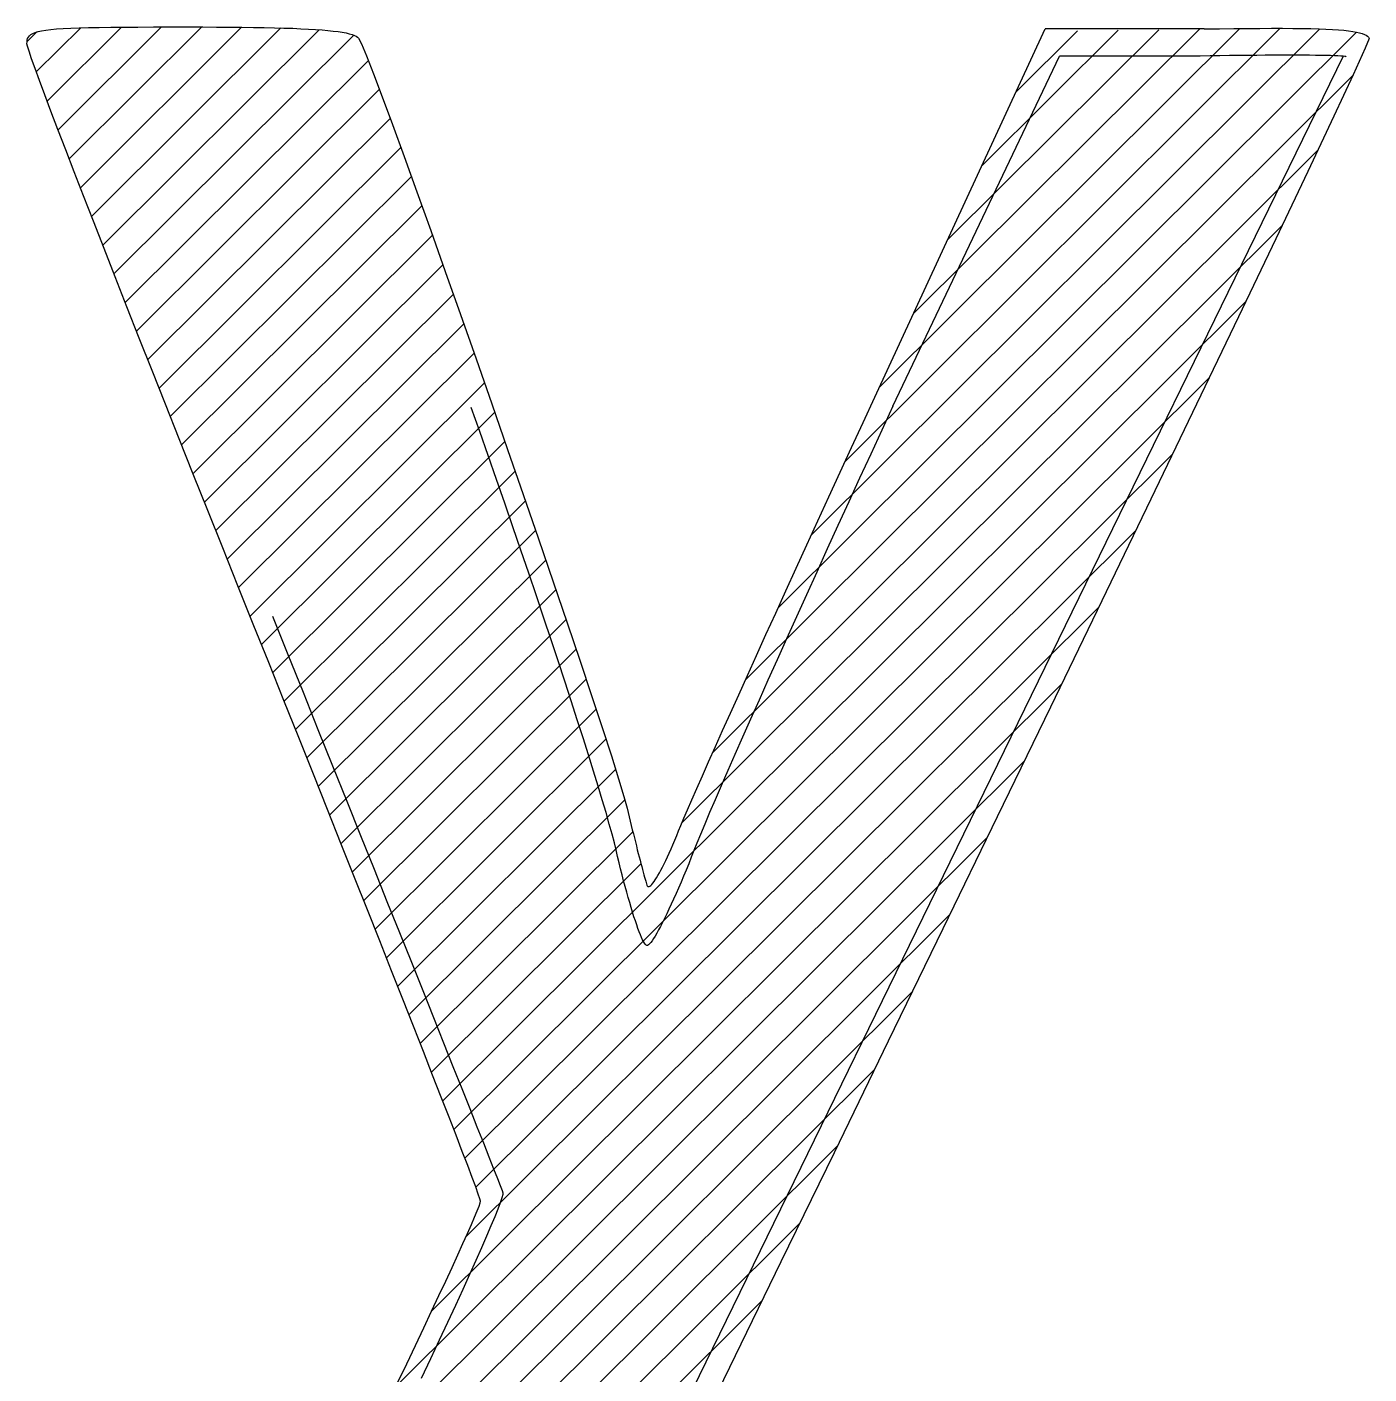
# Model space of a CAD drawing. Extents: x 0 to 420, y -1 to 297.
# Drawn here: x 206.792 to 211.07, y 4.242 to 8.538 of the extents above; entities that cross this region are included whole.
import ezdxf

# ---------------------------------------------------------------- set-up
doc = ezdxf.new("R2010")
doc.units = 0
doc.layers.get('0').update_dxf_attribs({"color": 15, "linetype": 'CONTINUOUS'})
doc.layers.add('SCD_DRAW', color=11, linetype='CONTINUOUS')

# ---------------------------------------------------------------- blocks, each defined once
blk = doc.blocks.new('EX_A3Frame_SysCAD2')
at = {"linetype": 'CONTINUOUS'}
for p, q in [((206.791907, 8.491169), (206.822816, 8.521935)), ((206.791907, 8.491169), (206.822816, 8.521935)), ((206.793889, 8.500634), (206.796152, 8.505351)), ((206.796152, 8.505351), (206.799469, 8.509653)), ((206.799469, 8.509653), (206.804026, 8.513558)), ((206.804026, 8.513558), (206.810004, 8.517083)), ((206.810004, 8.517083), (206.817586, 8.520248)), ((206.817586, 8.520248), (206.826957, 8.523074)), ((206.821494, 8.394066), (206.963176, 8.535093)), ((206.821494, 8.394066), (206.963176, 8.535093)), ((206.826957, 8.523074), (206.838299, 8.525579)), ((206.838299, 8.525579), (206.851794, 8.527782)), ((206.851794, 8.527782), (206.867626, 8.529702)), ((206.855961, 8.301391), (207.092795, 8.537127)), ((206.855961, 8.301391), (207.092795, 8.537127)), ((206.867626, 8.529702), (206.885977, 8.531359)), ((206.885977, 8.531359), (206.907032, 8.53277)), ((206.890958, 8.20924), (207.220852, 8.537606)), ((206.890958, 8.20924), (207.220852, 8.537606)), ((206.907032, 8.53277), (206.930972, 8.533957)), ((206.926433, 8.116848), (207.349154, 8.537612)), ((206.926433, 8.116848), (207.349154, 8.537612)), ((206.930972, 8.533957), (206.957981, 8.534937)), ((206.957981, 8.534937), (206.988241, 8.535731)), ((206.961894, 8.025161), (207.475943, 8.53683)), ((206.961894, 8.025161), (207.475943, 8.53683)), ((206.988241, 8.535731), (207.021937, 8.536356)), ((206.997492, 7.933607), (207.601153, 8.534474)), ((206.997492, 7.933607), (207.601153, 8.534474)), ((207.021937, 8.536356), (207.059249, 8.536832)), ((207.033282, 7.841942), (207.723301, 8.528768)), ((207.033282, 7.841942), (207.723301, 8.528768)), ((207.059249, 8.536832), (207.100363, 8.53718)), ((207.069076, 7.750585), (207.833557, 8.511528)), ((207.069076, 7.750585), (207.833557, 8.511528)), ((207.100363, 8.53718), (207.14546, 8.537417)), ((207.14546, 8.537417), (207.194723, 8.537561)), ((207.194723, 8.537561), (207.248337, 8.537635)), ((207.248337, 8.537635), (207.306482, 8.537655)), ((207.306482, 8.537655), (207.352516, 8.537605)), ((207.352516, 8.537605), (207.396165, 8.537452)), ((207.396165, 8.537452), (207.437474, 8.537192)), ((207.437474, 8.537192), (207.476491, 8.536823)), ((207.476491, 8.536823), (207.513266, 8.536343)), ((207.513266, 8.536343), (207.547844, 8.535746)), ((207.547844, 8.535746), (207.580274, 8.535032)), ((207.580274, 8.535032), (207.610604, 8.534195)), ((207.610604, 8.534195), (207.638879, 8.533232)), ((207.638879, 8.533232), (207.66515, 8.532143)), ((207.66515, 8.532143), (207.689463, 8.530921)), ((207.689463, 8.530921), (207.711865, 8.529565)), ((207.711865, 8.529565), (207.732405, 8.528072)), ((207.732405, 8.528072), (207.751129, 8.526437)), ((207.751129, 8.526437), (207.768086, 8.524659)), ((207.768086, 8.524659), (207.783323, 8.522733)), ((207.783323, 8.522733), (207.796888, 8.520658)), ((207.796888, 8.520658), (207.808828, 8.518428)), ((207.808828, 8.518428), (207.819192, 8.516043)), ((207.819192, 8.516043), (207.828025, 8.513497)), ((207.828025, 8.513497), (207.835376, 8.510789)), ((207.835376, 8.510789), (207.841294, 8.507915)), ((207.841294, 8.507915), (207.845824, 8.504871)), ((207.845824, 8.504871), (207.849017, 8.501655)), ((209.186253, 6.685958), (211.030132, 8.521301)), ((209.186253, 6.685958), (211.030132, 8.521301)), ((209.292547, 6.918746), (210.912691, 8.531389)), ((209.292547, 6.918746), (210.912691, 8.531389)), ((209.399876, 7.152562), (210.786978, 8.533242)), ((209.399876, 7.152562), (210.786978, 8.533242)), ((209.494089, 7.356855), (210.037256, 8.531123)), ((209.508619, 7.388291), (210.658258, 8.532608)), ((209.508619, 7.388291), (210.658258, 8.532608)), ((209.61731, 7.623464), (210.528953, 8.530887)), ((209.61731, 7.623464), (210.528953, 8.530887)), ((209.726, 7.858637), (210.399373, 8.528893)), ((209.726, 7.858637), (210.399373, 8.528893)), ((209.834578, 8.093564), (210.269929, 8.5269)), ((209.834578, 8.093564), (210.269929, 8.5269)), ((209.943269, 8.328737), (210.140349, 8.524905)), ((209.943269, 8.328737), (210.140349, 8.524905)), ((210.544238, 8.531123), (210.037256, 8.531123)), ((210.544238, 8.531123), (210.59294, 8.531828)), ((210.59294, 8.531828), (210.638715, 8.532399)), ((210.638715, 8.532399), (210.681643, 8.532828)), ((210.681643, 8.532828), (210.721806, 8.533112)), ((210.721806, 8.533112), (210.759286, 8.533246)), ((210.759286, 8.533246), (210.794162, 8.533224)), ((210.794162, 8.533224), (210.826518, 8.533044)), ((210.826518, 8.533044), (210.856435, 8.5327)), ((210.856435, 8.5327), (210.883995, 8.532187)), ((210.883995, 8.532187), (210.909278, 8.531501)), ((210.909278, 8.531501), (210.932365, 8.530637)), ((210.932365, 8.530637), (210.95334, 8.52959)), ((210.95334, 8.52959), (210.972282, 8.528356)), ((210.972282, 8.528356), (210.989274, 8.52693)), ((210.989274, 8.52693), (211.004398, 8.525307)), ((211.004398, 8.525307), (211.017733, 8.523484)), ((211.017733, 8.523484), (211.029363, 8.521454)), ((211.029363, 8.521454), (211.039368, 8.519215)), ((211.039368, 8.519215), (211.04783, 8.51676)), ((211.04783, 8.51676), (211.05483, 8.514085)), ((211.05483, 8.514085), (211.060451, 8.511185)), ((211.060451, 8.511185), (211.064773, 8.508058)), ((211.064773, 8.508058), (211.067878, 8.504695)), ((211.067878, 8.504695), (211.069846, 8.501095)), ((206.791609, 8.483786), (206.791801, 8.48987)), ((206.793282, 8.475947), (206.791609, 8.483786)), ((206.791801, 8.48987), (206.7925, 8.495479)), ((206.7925, 8.495479), (206.793889, 8.500634)), ((206.798227, 8.460024), (206.793282, 8.475947)), ((207.849017, 8.501655), (207.858177, 8.483702)), ((207.858177, 8.483702), (207.874159, 8.445454)), ((211.057571, 8.46955), (211.019453, 8.385281)), ((211.069846, 8.501095), (211.057571, 8.46955)), ((206.806336, 8.436298), (206.798227, 8.460024)), ((206.817499, 8.40505), (206.806336, 8.436298)), ((207.104946, 7.659305), (207.88, 8.430771)), ((207.104946, 7.659305), (207.88, 8.430771)), ((207.874159, 8.445454), (207.896346, 8.388677)), ((210.986914, 8.444231), (208.120321, 2.56885)), ((209.551785, 7.328055), (210.083518, 8.444769)), ((210.531166, 8.444769), (210.083518, 8.444769)), ((210.562897, 8.445284), (210.531166, 8.444769)), ((210.594073, 8.445744), (210.562897, 8.445284)), ((210.624623, 8.446147), (210.594073, 8.445744)), ((210.654477, 8.446494), (210.624623, 8.446147)), ((210.683563, 8.446787), (210.654477, 8.446494)), ((210.711811, 8.447023), (210.683563, 8.446787)), ((210.739151, 8.447205), (210.711811, 8.447023)), ((210.765511, 8.447334), (210.739151, 8.447205)), ((210.790821, 8.447408), (210.765511, 8.447334)), ((210.81501, 8.447428), (210.790821, 8.447408)), ((210.838008, 8.447396), (210.81501, 8.447428)), ((210.859744, 8.44731), (210.838008, 8.447396)), ((210.880147, 8.447173), (210.859744, 8.44731)), ((210.899146, 8.446984), (210.880147, 8.447173)), ((210.916672, 8.446742), (210.899146, 8.446984)), ((210.932653, 8.44645), (210.916672, 8.446742)), ((210.947019, 8.446106), (210.932653, 8.44645)), ((210.959698, 8.445713), (210.947019, 8.446106)), ((210.970621, 8.445268), (210.959698, 8.445713)), ((210.979716, 8.444775), (210.970621, 8.445268)), ((210.986914, 8.444231), (210.979716, 8.444775)), ((210.992142, 8.443639), (210.986914, 8.444231)), ((210.99533, 8.442998), (210.992142, 8.443639)), ((210.996409, 8.44231), (210.99533, 8.442998)), ((206.831605, 8.366561), (206.817499, 8.40505)), ((207.896346, 8.388677), (207.924123, 8.315141)), ((209.081269, 6.454583), (211.018185, 8.382532)), ((209.081269, 6.454583), (211.018185, 8.382532)), ((211.019453, 8.385281), (210.957739, 8.25292)), ((206.848545, 8.321112), (206.831605, 8.366561)), ((207.140886, 7.568085), (207.91524, 8.338854)), ((207.140886, 7.568085), (207.91524, 8.338854)), ((206.868211, 8.268985), (206.848545, 8.321112)), ((207.924123, 8.315141), (207.956872, 8.226611)), ((206.890492, 8.210461), (206.868211, 8.268985)), ((210.957739, 8.25292), (210.874677, 8.0771)), ((206.915278, 8.14582), (206.890492, 8.210461)), ((207.176884, 7.476932), (207.949686, 8.246157)), ((207.176884, 7.476932), (207.949686, 8.246157)), ((207.956872, 8.226611), (207.993978, 8.124857)), ((206.942458, 8.075344), (206.915278, 8.14582)), ((207.212938, 7.385833), (207.983736, 8.153063)), ((207.212938, 7.385833), (207.983736, 8.153063)), ((207.993978, 8.124857), (208.034825, 8.011644)), ((208.977979, 6.224786), (210.906598, 8.144476)), ((208.977979, 6.224786), (210.906598, 8.144476)), ((206.971927, 7.999314), (206.942458, 8.075344)), ((210.874677, 8.0771), (210.772515, 7.862453)), ((207.248584, 7.29594), (208.017101, 8.060899)), ((207.248584, 7.29594), (208.017101, 8.060899)), ((207.003571, 7.91801), (206.971927, 7.999314)), ((208.034825, 8.011644), (208.078798, 7.88874)), ((207.284737, 7.20494), (208.050707, 7.967364)), ((207.284737, 7.20494), (208.050707, 7.967364)), ((207.037283, 7.831715), (207.003571, 7.91801)), ((208.879217, 5.999497), (210.792112, 7.903535)), ((208.879217, 5.999497), (210.792112, 7.903535)), ((208.879217, 5.999497), (210.792112, 7.903535)), ((207.320935, 7.113986), (208.084163, 7.873681)), ((207.320935, 7.113986), (208.084163, 7.873681)), ((208.078798, 7.88874), (208.12528, 7.757912)), ((210.772515, 7.862453), (210.6535, 7.613613)), ((207.072952, 7.740709), (207.037283, 7.831715)), ((207.357378, 7.022573), (208.117681, 7.779356)), ((207.357378, 7.022573), (208.117681, 7.779356)), ((207.110469, 7.645273), (207.072952, 7.740709)), ((208.12528, 7.757912), (208.173655, 7.620928)), ((207.393663, 6.931706), (208.150906, 7.685443)), ((207.393663, 6.931706), (208.150906, 7.685443)), ((208.116895, 5.113718), (210.67636, 7.661334)), ((208.116895, 5.113718), (210.67636, 7.661334)), ((207.149724, 7.545688), (207.110469, 7.645273)), ((208.173655, 7.620928), (208.223307, 7.479555)), ((210.6535, 7.613613), (210.51988, 7.335213)), ((207.429988, 6.840878), (208.184035, 7.591435)), ((207.429988, 6.840878), (208.184035, 7.591435)), ((207.190607, 7.442235), (207.149724, 7.545688)), ((207.466318, 6.750182), (208.217043, 7.497432)), ((207.466318, 6.750182), (208.217043, 7.497432)), ((208.223307, 7.479555), (208.273621, 7.33556)), ((207.233009, 7.335197), (207.190607, 7.442235)), ((207.502724, 6.659434), (208.25, 7.403252)), ((207.502724, 6.659434), (208.25, 7.403252)), ((208.152462, 5.022135), (210.559826, 7.418355)), ((208.152462, 5.022135), (210.559826, 7.418355)), ((208.152462, 5.022135), (210.559826, 7.418355)), ((209.457122, 7.276802), (209.494089, 7.356855)), ((207.276821, 7.224852), (207.233009, 7.335197)), ((207.539151, 6.568709), (208.282877, 7.308991)), ((207.539151, 6.568709), (208.282877, 7.308991)), ((208.234798, 7.248094), (208.207777, 7.324643)), ((208.273621, 7.33556), (208.32398, 7.190711)), ((209.551785, 7.328055), (209.51644, 7.251717)), ((210.51988, 7.335213), (210.373903, 7.031885)), ((209.420408, 7.19716), (209.457122, 7.276802)), ((207.321933, 7.111483), (207.276821, 7.224852)), ((208.261658, 7.171514), (208.234798, 7.248094)), ((209.51644, 7.251717), (209.481165, 7.175305)), ((207.575106, 6.47908), (208.31527, 7.215817)), ((207.575106, 6.47908), (208.31527, 7.215817)), ((208.18778, 4.930307), (210.442735, 7.17482)), ((208.18778, 4.930307), (210.442735, 7.17482)), ((208.32398, 7.190711), (208.373768, 7.046776)), ((209.384042, 7.118142), (209.420408, 7.19716)), ((209.481165, 7.175305), (209.446056, 7.099036)), ((208.288286, 7.095122), (208.261658, 7.171514)), ((207.368234, 6.995371), (207.321933, 7.111483)), ((207.611483, 6.388304), (208.347988, 7.121399)), ((207.611483, 6.388304), (208.347988, 7.121399)), ((208.314614, 7.019128), (208.288286, 7.095122)), ((209.348119, 7.039955), (209.384042, 7.118142)), ((209.446056, 7.099036), (209.411208, 7.023123)), ((208.373768, 7.046776), (208.422369, 6.90552)), ((207.647833, 6.2975), (208.380623, 7.026898)), ((207.647833, 6.2975), (208.380623, 7.026898)), ((208.34057, 6.94375), (208.314614, 7.019128)), ((209.312734, 6.962812), (209.348119, 7.039955)), ((209.411208, 7.023123), (209.376719, 6.947783)), ((210.373903, 7.031885), (210.217816, 6.708262)), ((207.415616, 6.876797), (207.368234, 6.995371)), ((209.277981, 6.88692), (209.312734, 6.962812)), ((207.68404, 6.206952), (208.41307, 6.932608)), ((207.68404, 6.206952), (208.41307, 6.932608)), ((208.222511, 4.837891), (210.325208, 6.930854)), ((208.222511, 4.837891), (210.325208, 6.930854)), ((208.366083, 6.869201), (208.34057, 6.94375)), ((209.376719, 6.947783), (209.342684, 6.873231)), ((207.463969, 6.756041), (207.415616, 6.876797)), ((208.422369, 6.90552), (208.469168, 6.768713)), ((209.243956, 6.812492), (209.277981, 6.88692)), ((209.342684, 6.873231), (209.3092, 6.799682)), ((207.720331, 6.116091), (208.445527, 6.837929)), ((207.720331, 6.116091), (208.445527, 6.837929)), ((208.391085, 6.795694), (208.366083, 6.869201)), ((208.415505, 6.723446), (208.391085, 6.795694)), ((209.210755, 6.739735), (209.243956, 6.812492)), ((209.3092, 6.799682), (209.276364, 6.727351)), ((207.513184, 6.633386), (207.463969, 6.756041)), ((208.469168, 6.768713), (208.513548, 6.638121)), ((207.756593, 6.0252), (208.47788, 6.743148)), ((207.756593, 6.0252), (208.47788, 6.743148)), ((208.439272, 6.65267), (208.415505, 6.723446)), ((209.178471, 6.668862), (209.210755, 6.739735)), ((209.276364, 6.727351), (209.244271, 6.656453)), ((210.217816, 6.708262), (210.053866, 6.368977)), ((207.574173, 6.659143), (207.623389, 6.536716)), ((208.191002, 4.679585), (210.207361, 6.686607)), ((208.191002, 4.679585), (210.207361, 6.686607)), ((209.147199, 6.60008), (209.178471, 6.668862)), ((207.562404, 6.510756), (207.513184, 6.633386)), ((207.792785, 5.934371), (208.510084, 6.64835)), ((207.792785, 5.934371), (208.510084, 6.64835)), ((208.462316, 6.58358), (208.439272, 6.65267)), ((208.513548, 6.638121), (208.554893, 6.515512)), ((209.244271, 6.656453), (209.213017, 6.587203)), ((208.484568, 6.51639), (208.462316, 6.58358)), ((209.117035, 6.533602), (209.147199, 6.60008)), ((209.213017, 6.587203), (209.182701, 6.519817)), ((207.623389, 6.536716), (207.671803, 6.416225)), ((207.82898, 5.843414), (208.542183, 6.553316)), ((207.82898, 5.843414), (208.542183, 6.553316)), ((209.088074, 6.469635), (209.117035, 6.533602)), ((207.610774, 6.390073), (207.562404, 6.510756)), ((208.505957, 6.451316), (208.484568, 6.51639)), ((208.554893, 6.515512), (208.592588, 6.402651)), ((209.182701, 6.519817), (209.153416, 6.454511)), ((207.865139, 5.752421), (208.574114, 6.458114)), ((207.865139, 5.752421), (208.574114, 6.458114)), ((208.526413, 6.388572), (208.505957, 6.451316)), ((209.06041, 6.408392), (209.088074, 6.469635)), ((209.153416, 6.454511), (209.125262, 6.391498)), ((207.671803, 6.416225), (207.719306, 6.297951)), ((208.082346, 4.444446), (210.089164, 6.441973)), ((208.082346, 4.444446), (210.089164, 6.441973)), ((208.592588, 6.402651), (208.626016, 6.301308)), ((209.034139, 6.35008), (209.06041, 6.408392)), ((207.658185, 6.27162), (207.610774, 6.390073)), ((207.901403, 5.661026), (208.605951, 6.362313)), ((207.901403, 5.661026), (208.605951, 6.362313)), ((208.545866, 6.328371), (208.526413, 6.388572)), ((209.125262, 6.391498), (209.098332, 6.330995)), ((210.053866, 6.368977), (209.884303, 6.018662)), ((208.564245, 6.270929), (208.545866, 6.328371)), ((209.009356, 6.294912), (209.034139, 6.35008)), ((209.098332, 6.330995), (209.072723, 6.273216)), ((207.704527, 6.155673), (207.658185, 6.27162)), ((207.719306, 6.297951), (207.765786, 6.182171)), ((208.626016, 6.301308), (208.654562, 6.21325)), ((208.986156, 6.243095), (209.009356, 6.294912)), ((209.072723, 6.273216), (209.048533, 6.218378)), ((207.937479, 5.569951), (208.637345, 6.266577)), ((207.937479, 5.569951), (208.637345, 6.266577)), ((208.581481, 6.21646), (208.564245, 6.270929)), ((208.964632, 6.194842), (208.986156, 6.243095)), ((207.967589, 4.203235), (209.970688, 6.19706)), ((207.967589, 4.203235), (209.970688, 6.19706)), ((208.597502, 6.165177), (208.581481, 6.21646)), ((208.654562, 6.21325), (208.677609, 6.140243)), ((208.944882, 6.15036), (208.964632, 6.194842)), ((209.048533, 6.218378), (209.025858, 6.166693)), ((207.749689, 6.042512), (207.704527, 6.155673)), ((207.765786, 6.182171), (207.811129, 6.069167)), ((207.973507, 5.478827), (208.668211, 6.170315)), ((207.973507, 5.478827), (208.668211, 6.170315)), ((208.61224, 6.117296), (208.597502, 6.165177)), ((208.926998, 6.109862), (208.944882, 6.15036)), ((209.025858, 6.166693), (209.004792, 6.118379)), ((208.625623, 6.07303), (208.61224, 6.117296)), ((208.677609, 6.140243), (208.694542, 6.084056)), ((208.911078, 6.073555), (208.926998, 6.109862)), ((209.004792, 6.118379), (208.985433, 6.073651)), ((207.811129, 6.069167), (207.855227, 5.959215)), ((208.009448, 5.387723), (208.697748, 6.072838)), ((208.009448, 5.387723), (208.697748, 6.072838)), ((208.637582, 6.032595), (208.625623, 6.07303)), ((208.694542, 6.084056), (208.704743, 6.046455)), ((208.897214, 6.041652), (208.911078, 6.073555)), ((208.985433, 6.073651), (208.967879, 6.032724)), ((207.793562, 5.932418), (207.749689, 6.042512)), ((208.648047, 5.996204), (208.637582, 6.032595)), ((208.704743, 6.046455), (208.708067, 6.032605)), ((208.708067, 6.032605), (208.711401, 6.0188)), ((208.711401, 6.0188), (208.714736, 6.005077)), ((208.876039, 5.991892), (208.885503, 6.01436)), ((208.885503, 6.01436), (208.897214, 6.041652)), ((208.967879, 6.032724), (208.952223, 5.995812)), ((209.884303, 6.018662), (209.711373, 5.661952)), ((208.045354, 5.296478), (208.723086, 5.971073)), ((208.045354, 5.296478), (208.723086, 5.971073)), ((208.656947, 5.964073), (208.648047, 5.996204)), ((208.714736, 6.005077), (208.718062, 5.991472)), ((208.718062, 5.991472), (208.721369, 5.978024)), ((208.721369, 5.978024), (208.724647, 5.964769)), ((208.862755, 5.959169), (208.868917, 5.974455)), ((208.868917, 5.974455), (208.876039, 5.991892)), ((208.952223, 5.995812), (208.938564, 5.963132)), ((207.836035, 5.82567), (207.793562, 5.932418)), ((207.849457, 3.958626), (209.851915, 5.951814)), ((207.849457, 3.958626), (209.851915, 5.951814)), ((207.855227, 5.959215), (207.897966, 5.852597)), ((208.664212, 5.936414), (208.656947, 5.964073)), ((208.669772, 5.913443), (208.664212, 5.936414)), ((208.724647, 5.964769), (208.727888, 5.951744)), ((208.727888, 5.951744), (208.731082, 5.938989)), ((208.731082, 5.938989), (208.734219, 5.926537)), ((208.844809, 5.916714), (208.850689, 5.930278)), ((208.850689, 5.930278), (208.856675, 5.944436)), ((208.856675, 5.944436), (208.862755, 5.959169)), ((208.926996, 5.934897), (208.917618, 5.911325)), ((208.938564, 5.963132), (208.926996, 5.934897)), ((208.674488, 5.893038), (208.669772, 5.913443)), ((208.679257, 5.872966), (208.674488, 5.893038)), ((208.734219, 5.926537), (208.737289, 5.914428)), ((208.737289, 5.914428), (208.740282, 5.902698)), ((208.740282, 5.902698), (208.74319, 5.891385)), ((208.74319, 5.891385), (208.746003, 5.880526)), ((208.827929, 5.879793), (208.833417, 5.891451)), ((208.833417, 5.891451), (208.839048, 5.903765)), ((208.839048, 5.903765), (208.844809, 5.916714)), ((208.909363, 5.890336), (208.901115, 5.869739)), ((208.917618, 5.911325), (208.909363, 5.890336)), ((207.897966, 5.852597), (207.939235, 5.749591)), ((208.081177, 5.205151), (208.748828, 5.86971)), ((208.081177, 5.205151), (208.748828, 5.86971)), ((208.081177, 5.205151), (208.748828, 5.86971)), ((208.684066, 5.85327), (208.679257, 5.872966)), ((208.688899, 5.833999), (208.684066, 5.85327)), ((208.746003, 5.880526), (208.74871, 5.870158)), ((208.74871, 5.870158), (208.751304, 5.860317)), ((208.751304, 5.860317), (208.753772, 5.851042)), ((208.753772, 5.851042), (208.756107, 5.842369)), ((208.756107, 5.842369), (208.758298, 5.834337)), ((208.807633, 5.840126), (208.812434, 5.848957)), ((208.812434, 5.848957), (208.817425, 5.858526)), ((208.817425, 5.858526), (208.822594, 5.868811)), ((208.822594, 5.868811), (208.827929, 5.879793)), ((208.892898, 5.849581), (208.884734, 5.829908)), ((208.901115, 5.869739), (208.892898, 5.849581)), ((207.876999, 5.722547), (207.836035, 5.82567)), ((208.693742, 5.815199), (208.688899, 5.833999)), ((208.69858, 5.796916), (208.693742, 5.815199)), ((208.758298, 5.834337), (208.760337, 5.82698)), ((208.760337, 5.82698), (208.762213, 5.820338)), ((208.762213, 5.820338), (208.763917, 5.814448)), ((208.763917, 5.814448), (208.76544, 5.809346)), ((208.76544, 5.809346), (208.76677, 5.805069)), ((208.76677, 5.805069), (208.767901, 5.801655)), ((208.767901, 5.801655), (208.769152, 5.799051)), ((208.769152, 5.799051), (208.770747, 5.797449)), ((208.777483, 5.798451), (208.780338, 5.800653)), ((208.780338, 5.800653), (208.783477, 5.803755)), ((208.783477, 5.803755), (208.78689, 5.807736)), ((208.78689, 5.807736), (208.790563, 5.812577)), ((208.790563, 5.812577), (208.794487, 5.818256)), ((208.794487, 5.818256), (208.798647, 5.824754)), ((208.798647, 5.824754), (208.803033, 5.832051)), ((208.803033, 5.832051), (208.807633, 5.840126)), ((208.876647, 5.810765), (208.868658, 5.792198)), ((208.884734, 5.829908), (208.876647, 5.810765)), ((208.703397, 5.779196), (208.69858, 5.796916)), ((208.708178, 5.762084), (208.703397, 5.779196)), ((208.71291, 5.745628), (208.708178, 5.762084)), ((208.770747, 5.797449), (208.772676, 5.796829)), ((208.772676, 5.796829), (208.774925, 5.79717)), ((208.774925, 5.79717), (208.777483, 5.798451)), ((208.853069, 5.756977), (208.845515, 5.740415)), ((208.860791, 5.774254), (208.853069, 5.756977)), ((208.868658, 5.792198), (208.860791, 5.774254)), ((207.916343, 5.623328), (207.876999, 5.722547)), ((207.939235, 5.749591), (207.978923, 5.650477)), ((208.717576, 5.729875), (208.71291, 5.745628)), ((208.722163, 5.71487), (208.717576, 5.729875)), ((208.726654, 5.700659), (208.722163, 5.71487)), ((208.83815, 5.724613), (208.830998, 5.709617)), ((208.845515, 5.740415), (208.83815, 5.724613)), ((207.728745, 3.711488), (209.732935, 5.706399)), ((207.728745, 3.711488), (209.732935, 5.706399)), ((208.731037, 5.687288), (208.726654, 5.700659)), ((208.735294, 5.674805), (208.731037, 5.687288)), ((208.739412, 5.663254), (208.735294, 5.674805)), ((208.811046, 5.669926), (208.804972, 5.658614)), ((208.817423, 5.682228), (208.811046, 5.669926)), ((208.824081, 5.695474), (208.817423, 5.682228)), ((208.830998, 5.709617), (208.824081, 5.695474)), ((207.978923, 5.650477), (208.016918, 5.555533)), ((208.743376, 5.652683), (208.739412, 5.663254)), ((208.74717, 5.643138), (208.743376, 5.652683)), ((208.750781, 5.634665), (208.74717, 5.643138)), ((208.754193, 5.627309), (208.750781, 5.634665)), ((208.75739, 5.621119), (208.754193, 5.627309)), ((208.788804, 5.631075), (208.784173, 5.624181)), ((208.793829, 5.639143), (208.788804, 5.631075)), ((208.799226, 5.648337), (208.793829, 5.639143)), ((208.804972, 5.658614), (208.799226, 5.648337)), ((209.711373, 5.661952), (209.537324, 5.303478)), ((207.953958, 5.528294), (207.916343, 5.623328)), ((208.760359, 5.616138), (208.75739, 5.621119)), ((208.763085, 5.612416), (208.760359, 5.616138)), ((208.765552, 5.609996), (208.763085, 5.612416)), ((208.767745, 5.608925), (208.765552, 5.609996)), ((208.770059, 5.609262), (208.767745, 5.608925)), ((208.772881, 5.611002), (208.770059, 5.609262)), ((208.77619, 5.614099), (208.772881, 5.611002)), ((208.779961, 5.618508), (208.77619, 5.614099)), ((208.784173, 5.624181), (208.779961, 5.618508)), ((208.016918, 5.555533), (208.053108, 5.46504)), ((207.989733, 5.437724), (207.953958, 5.528294)), ((207.606965, 3.463287), (209.613714, 5.460745)), ((207.606965, 3.463287), (209.613714, 5.460745)), ((208.053108, 5.46504), (208.087383, 5.379276)), ((208.023558, 5.351896), (207.989733, 5.437724)), ((208.087383, 5.379276), (208.119629, 5.298521)), ((208.055324, 5.271092), (208.023558, 5.351896)), ((208.119629, 5.298521), (208.149736, 5.223053)), ((209.537324, 5.303478), (209.364403, 4.947873)), ((208.08492, 5.195589), (208.055324, 5.271092)), ((207.487154, 3.217091), (209.494296, 5.21494)), ((207.487154, 3.217091), (209.494296, 5.21494)), ((208.149736, 5.223053), (208.177592, 5.153153)), ((208.112237, 5.125667), (208.08492, 5.195589)), ((208.137164, 5.061607), (208.112237, 5.125667)), ((208.177592, 5.153153), (208.203087, 5.0891)), ((208.203087, 5.0891), (208.226107, 5.031172)), ((208.159591, 5.003686), (208.137164, 5.061607)), ((208.226107, 5.031172), (208.246541, 4.97965)), ((208.179409, 4.952186), (208.159591, 5.003686)), ((207.369699, 2.973194), (209.374588, 4.968801)), ((207.369699, 2.973194), (209.374588, 4.968801)), ((208.196508, 4.907386), (208.179409, 4.952186)), ((208.246541, 4.97965), (208.264279, 4.934812)), ((209.364403, 4.947873), (209.19486, 4.59977)), ((208.210776, 4.869564), (208.196508, 4.907386)), ((208.264279, 4.934812), (208.279208, 4.896937)), ((208.279208, 4.896937), (208.291216, 4.866306)), ((208.222105, 4.839001), (208.210776, 4.869564)), ((208.291216, 4.866306), (208.300193, 4.843197)), ((208.230385, 4.815975), (208.222105, 4.839001)), ((208.235505, 4.800767), (208.230385, 4.815975)), ((208.300193, 4.843197), (208.306027, 4.827889)), ((208.308244, 4.815009), (208.305382, 4.804352)), ((208.306027, 4.827889), (208.308605, 4.820662)), ((208.308605, 4.820662), (208.308244, 4.815009)), ((208.226917, 4.762701), (208.23278, 4.777803)), ((208.23278, 4.777803), (208.236287, 4.788179)), ((208.237354, 4.793655), (208.235505, 4.800767)), ((208.236287, 4.788179), (208.237354, 4.793655)), ((208.292492, 4.768734), (208.282623, 4.744125)), ((208.300105, 4.788869), (208.292492, 4.768734)), ((208.305382, 4.804352), (208.300105, 4.788869)), ((208.208442, 4.71901), (208.218776, 4.743046)), ((208.218776, 4.743046), (208.226917, 4.762701)), ((208.282623, 4.744125), (208.27058, 4.715218)), ((207.255926, 2.732963), (209.254621, 4.722406)), ((207.255926, 2.732963), (209.254621, 4.722406)), ((208.181511, 4.658481), (208.195992, 4.690763)), ((208.195992, 4.690763), (208.208442, 4.71901)), ((208.256446, 4.682188), (208.2403, 4.645214)), ((208.27058, 4.715218), (208.256446, 4.682188)), ((208.165078, 4.622335), (208.181511, 4.658481)), ((208.2403, 4.645214), (208.222222, 4.604468)), ((208.146774, 4.582495), (208.165078, 4.622335)), ((208.222222, 4.604468), (208.202296, 4.560129)), ((209.19486, 4.59977), (209.030939, 4.263802)), ((208.126681, 4.539136), (208.146774, 4.582495)), ((208.202296, 4.560129), (208.180603, 4.512374)), ((208.10488, 4.49243), (208.126681, 4.539136)), ((208.180603, 4.512374), (208.157222, 4.461376)), ((207.16909, 2.520012), (209.134819, 4.47664)), ((207.16909, 2.520012), (209.134819, 4.47664)), ((208.081453, 4.442549), (208.10488, 4.49243)), ((208.05648, 4.389666), (208.081453, 4.442549)), ((208.157222, 4.461376), (208.132235, 4.407314)), ((208.030043, 4.333951), (208.05648, 4.389666)), ((208.132235, 4.407314), (208.105723, 4.350364)), ((208.105723, 4.350364), (208.077767, 4.2907)), ((208.002222, 4.27558), (208.030043, 4.333951)), ((207.973099, 4.214722), (208.002222, 4.27558)), ((208.077767, 4.2907), (208.04845, 4.2285)), ((209.030939, 4.263802), (208.874891, 3.944601))]:
    blk.add_line(p, q, dxfattribs=at)

msp = doc.modelspace()

# ---------------------------------------------------------------- block references
at = {"layer": 'SCD_DRAW', "color": 10}
msp.add_blockref('EX_A3Frame_SysCAD2', (0, 0), dxfattribs=at)

doc.saveas('drawing.dxf')
